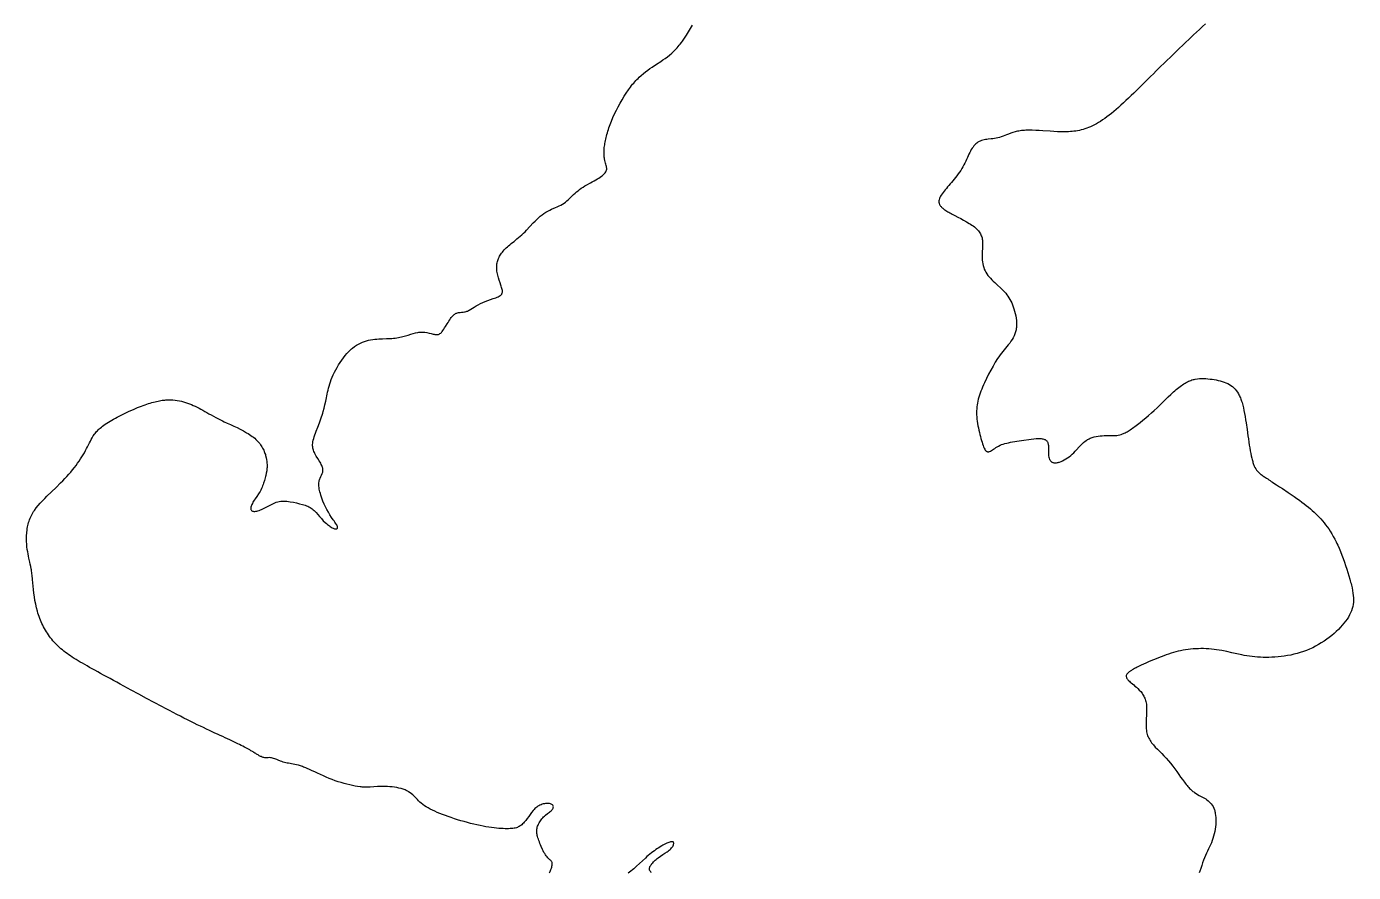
# Model space of a CAD drawing. Header units: millimetres. Extents: x -4796 to 5083, y -1235 to 8779.
# Drawn here: x -807 to 3122, y 3772 to 6275 of the extents above; entities that cross this region are included whole.
import ezdxf

# ---------------------------------------------------------------- set-up
doc = ezdxf.new("R2010")
doc.units = ezdxf.units.MM
doc.layers.add('170', color=7, linetype='Continuous')

msp = doc.modelspace()

# ---------------------------------------------------------------- linework, layer by layer
at = {"layer": '170', "elevation": 170}
for points in [[(741.8, 3771.2), (743.2, 3774.5), (745.8, 3781.2), (747, 3784.6), (748.1, 3787.9), (748.9, 3791), (749.5, 3794), (749.7, 3796.8), (749.7, 3799.2), (749.2, 3801.3), (748.5, 3803.2), (747.4, 3804.9), (746, 3806.6), (744.4, 3808.1), (742.7, 3809.7), (740.7, 3811.4), (738.6, 3813.3), (736.5, 3815.5), (734.2, 3817.9), (732, 3820.8), (729.7, 3824), (727.4, 3827.7), (725.2, 3831.6), (723, 3835.8), (720.9, 3840.1), (716.9, 3849.2), (715, 3853.7), (713.2, 3858.2), (711.6, 3862.6), (710, 3866.7), (708.7, 3870.7), (707.4, 3874.4), (706.4, 3878), (705.5, 3881.4), (704.7, 3884.6), (704.2, 3887.8), (703.9, 3890.9), (703.7, 3893.9), (703.8, 3896.9), (704.1, 3899.9), (704.7, 3903), (705.4, 3906.1), (706.4, 3909.2), (707.7, 3912.3), (709.1, 3915.4), (710.7, 3918.6), (712.5, 3921.6), (714.5, 3924.7), (716.7, 3927.7), (719.1, 3930.6), (721.6, 3933.4), (724.2, 3936.2), (727, 3938.8), (729.9, 3941.3), (735.7, 3946.1), (738.5, 3948.4), (741.2, 3950.6), (743.7, 3952.7), (746.1, 3954.8), (748.1, 3956.8), (749.8, 3958.7), (751.2, 3960.7), (752.1, 3962.6), (752.7, 3964.4), (752.9, 3966.2), (752.7, 3967.9), (752.1, 3969.5), (751.2, 3970.9), (750, 3972.2), (748.4, 3973.4), (746.6, 3974.4), (744.4, 3975.2), (742, 3975.8), (739.3, 3976.2), (736.3, 3976.4), (733.2, 3976.3), (730, 3976), (726.7, 3975.5), (723.2, 3974.8), (719.8, 3973.8), (716.4, 3972.6), (713.1, 3971.2), (709.8, 3969.6), (706.7, 3967.8), (703.7, 3965.7), (701, 3963.5), (698.3, 3961), (695.8, 3958.5), (693.3, 3955.7), (688.7, 3950), (684.3, 3944), (679.9, 3937.9), (675.5, 3931.8), (671, 3926), (666.4, 3920.6), (664.1, 3918), (661.7, 3915.7), (659.3, 3913.4), (656.8, 3911.4), (654.3, 3909.6), (651.7, 3908), (649.1, 3906.6), (646.3, 3905.4), (643.4, 3904.4), (640.2, 3903.5), (636.9, 3902.8), (633.3, 3902.3), (629.4, 3901.9), (625.2, 3901.7), (620.6, 3901.6), (615.6, 3901.5), (610.2, 3901.6), (604.4, 3901.8), (598.2, 3902.1), (591.6, 3902.6), (584.6, 3903.2), (577.3, 3904), (569.6, 3904.9), (561.6, 3906), (553.3, 3907.3), (544.7, 3908.9), (535.9, 3910.6), (526.7, 3912.6), (517.4, 3914.8), (507.9, 3917.2), (498.3, 3919.8), (488.7, 3922.5), (479, 3925.3), (469.5, 3928.2), (460.1, 3931.2), (450.9, 3934.3), (441.9, 3937.4), (433.2, 3940.6), (424.8, 3943.7), (416.8, 3946.9), (409.2, 3950), (402, 3953.2), (395.1, 3956.4), (388.5, 3959.7), (382.4, 3963), (376.7, 3966.3), (371.3, 3969.7), (366.4, 3973.2), (361.8, 3976.7), (357.7, 3980.4), (353.9, 3984), (350.3, 3987.7), (343.5, 3994.9), (340, 3998.5), (336.5, 4001.9), (332.8, 4005.2), (328.8, 4008.2), (324.4, 4011.1), (322.1, 4012.5), (319.6, 4013.8), (317, 4015), (314.2, 4016.1), (308.4, 4018.3), (302.2, 4020.1), (295.8, 4021.7), (289.1, 4023.1), (282.3, 4024.3), (275.4, 4025.2), (268.6, 4025.9), (261.9, 4026.4), (255.4, 4026.6), (249.1, 4026.7), (243.2, 4026.6), (237.5, 4026.4), (232.1, 4026), (221.5, 4025.2), (210.9, 4024.5), (205.4, 4024.3), (199.7, 4024.3), (193.7, 4024.4), (187.3, 4024.8), (184, 4025.1), (180.6, 4025.5), (173.4, 4026.5), (165.9, 4027.7), (158.1, 4029.2), (150, 4031), (141.7, 4033), (133.3, 4035.3), (124.6, 4037.9), (115.9, 4040.7), (107.1, 4043.7), (98.3, 4047), (89.5, 4050.5), (80.8, 4054.2), (72.1, 4058), (63.6, 4061.9), (55.2, 4065.7), (47, 4069.5), (39.1, 4073.2), (31.4, 4076.7), (24, 4079.9), (20.5, 4081.4), (17, 4082.8), (13.6, 4084.1), (10.4, 4085.4), (7.2, 4086.5), (4.1, 4087.5), (1.1, 4088.4), (-1.8, 4089.3), (-7.3, 4090.7), (-12.5, 4091.9), (-17.4, 4092.9), (-22.1, 4093.8), (-26.6, 4094.5), (-30.9, 4095.3), (-35, 4096), (-39.1, 4096.8), (-43, 4097.8), (-46.9, 4098.9), (-50.8, 4100.2), (-54.5, 4101.6), (-61.8, 4104.5), (-65.4, 4106), (-68.8, 4107.3), (-72, 4108.6), (-75.2, 4109.7), (-78.2, 4110.6), (-81.1, 4111.2), (-83.8, 4111.6), (-86.4, 4111.8), (-91.3, 4111.7), (-96.1, 4111.5), (-98.6, 4111.5), (-101.1, 4111.6), (-103.7, 4111.9), (-106.4, 4112.5), (-109.2, 4113.5), (-112.3, 4114.8), (-114, 4115.6), (-115.7, 4116.5), (-117.5, 4117.5), (-119.4, 4118.6), (-121.4, 4119.8), (-123.5, 4121.1), (-125.7, 4122.4), (-128.1, 4123.9), (-130.6, 4125.4), (-133.3, 4127.1), (-136.2, 4128.8), (-139.2, 4130.6), (-142.4, 4132.5), (-145.8, 4134.5), (-149.4, 4136.5), (-153.3, 4138.7), (-157.3, 4140.9), (-161.6, 4143.2), (-166.1, 4145.6), (-170.9, 4148), (-176, 4150.5), (-181.3, 4153.1), (-186.9, 4155.8), (-192.8, 4158.6), (-198.9, 4161.5), (-205.2, 4164.5), (-211.9, 4167.5), (-218.7, 4170.7), (-225.9, 4174), (-233.2, 4177.4), (-240.9, 4181), (-248.8, 4184.6), (-256.9, 4188.4), (-265.2, 4192.3), (-273.9, 4196.4), (-282.7, 4200.6), (-291.8, 4204.9), (-301.1, 4209.4), (-310.7, 4214), (-320.5, 4218.9), (-330.5, 4223.8), (-340.8, 4229), (-351.3, 4234.3), (-362, 4239.8), (-372.8, 4245.4), (-383.9, 4251.1), (-395, 4256.9), (-406.3, 4262.9), (-429, 4275), (-451.7, 4287.2), (-474.4, 4299.4), (-496.7, 4311.6), (-507.7, 4317.6), (-518.5, 4323.5), (-529.1, 4329.3), (-539.5, 4335), (-549.6, 4340.6), (-559.5, 4346), (-569.1, 4351.3), (-578.4, 4356.3), (-587.3, 4361.2), (-595.9, 4365.9), (-604.2, 4370.5), (-612.1, 4374.8), (-619.8, 4379.1), (-627.1, 4383.2), (-634.2, 4387.1), (-641, 4391), (-647.5, 4394.8), (-653.8, 4398.5), (-659.8, 4402.1), (-665.6, 4405.7), (-671.2, 4409.3), (-676.5, 4412.8), (-681.7, 4416.3), (-686.7, 4419.8), (-691.5, 4423.3), (-696.1, 4426.9), (-700.6, 4430.5), (-705, 4434.1), (-709.2, 4437.8), (-713.3, 4441.6), (-717.2, 4445.5), (-721.1, 4449.5), (-724.9, 4453.6), (-728.5, 4457.8), (-732, 4462), (-735.4, 4466.3), (-738.7, 4470.8), (-741.9, 4475.3), (-745, 4479.8), (-748, 4484.5), (-750.8, 4489.2), (-753.5, 4494), (-756.2, 4498.8), (-758.7, 4503.7), (-761, 4508.7), (-763.3, 4513.7), (-765.5, 4518.8), (-767.5, 4523.9), (-769.4, 4529.1), (-771.2, 4534.3), (-772.9, 4539.6), (-774.5, 4544.9), (-777.2, 4555.6), (-779.6, 4566.5), (-781.6, 4577.3), (-783.2, 4588.1), (-784.6, 4598.7), (-785.8, 4609.2), (-786.9, 4619.3), (-787.8, 4629.2), (-788.7, 4638.6), (-789.2, 4643.1), (-789.6, 4647.5), (-790.1, 4651.8), (-790.6, 4655.9), (-791.1, 4659.8), (-791.7, 4663.7), (-792.3, 4667.3), (-792.9, 4670.9), (-794.2, 4677.7), (-795.5, 4684.1), (-796.9, 4690.3), (-799.6, 4702.4), (-800.9, 4708.5), (-802.2, 4714.8), (-803.3, 4721.3), (-804.4, 4728.2), (-805.3, 4735.6), (-806, 4743.3), (-806.5, 4751.4), (-806.6, 4759.8), (-806.5, 4768.4), (-806, 4777.1), (-805.1, 4785.9), (-804.4, 4790.2), (-803.7, 4794.6), (-802.8, 4799), (-801.7, 4803.3), (-800.6, 4807.6), (-799.2, 4811.9), (-797.8, 4816.1), (-796.1, 4820.2), (-794.3, 4824.3), (-792.4, 4828.3), (-790.3, 4832.3), (-788, 4836.2), (-785.7, 4840), (-783.1, 4843.7), (-777.8, 4851.1), (-772, 4858.3), (-765.9, 4865.3), (-759.5, 4872.2), (-752.9, 4878.9), (-746.1, 4885.6), (-732.5, 4898.8), (-719, 4911.8), (-705.9, 4924.8), (-699.5, 4931.3), (-693.3, 4937.8), (-687.3, 4944.3), (-681.4, 4950.7), (-675.8, 4957.2), (-670.3, 4963.7), (-665.1, 4970.1), (-660.1, 4976.6), (-655.4, 4983), (-650.9, 4989.4), (-646.7, 4995.8), (-642.7, 5002.1), (-638.9, 5008.3), (-635.3, 5014.4), (-631.9, 5020.5), (-628.7, 5026.3), (-625.7, 5032.1), (-622.9, 5037.7), (-620.2, 5043.1), (-617.6, 5048.4), (-615, 5053.6), (-612.2, 5058.7), (-609.1, 5063.8), (-605.6, 5068.9), (-603.6, 5071.4), (-601.5, 5074), (-599.3, 5076.6), (-596.8, 5079.2), (-594.2, 5081.8), (-591.3, 5084.5), (-588.3, 5087.2), (-584.9, 5089.9), (-581.4, 5092.7), (-577.5, 5095.6), (-573.4, 5098.5), (-569, 5101.4), (-564.4, 5104.4), (-559.5, 5107.4), (-554.4, 5110.4), (-549.1, 5113.5), (-543.7, 5116.5), (-538.1, 5119.5), (-526.5, 5125.6), (-514.6, 5131.4), (-502.5, 5137.1), (-490.4, 5142.5), (-478.5, 5147.6), (-472.6, 5149.9), (-466.8, 5152.2), (-461.2, 5154.3), (-455.7, 5156.3), (-450.4, 5158.1), (-445.2, 5159.8), (-440.2, 5161.4), (-435.3, 5162.8), (-430.6, 5164.1), (-426.1, 5165.3), (-421.6, 5166.3), (-417.3, 5167.3), (-413.1, 5168.1), (-409, 5168.8), (-405.1, 5169.4), (-401.2, 5169.8), (-397.4, 5170.2), (-393.8, 5170.5), (-386.6, 5170.8), (-379.8, 5170.8), (-373.2, 5170.4), (-366.7, 5169.8), (-360.4, 5168.9), (-354.1, 5167.8), (-348, 5166.5), (-342, 5165), (-336, 5163.3), (-330.1, 5161.3), (-324.3, 5159.2), (-318.6, 5156.9), (-312.9, 5154.4), (-307.2, 5151.8), (-301.6, 5149), (-296, 5146.1), (-290.4, 5143.1), (-284.8, 5139.9), (-279, 5136.5), (-273, 5133.1), (-266.8, 5129.5), (-260.4, 5125.9), (-253.5, 5122.1), (-246.3, 5118.2), (-238.6, 5114.3), (-234.6, 5112.3), (-230.5, 5110.2), (-226.2, 5108.2), (-221.7, 5106.1), (-212.6, 5101.9), (-203, 5097.6), (-193.3, 5093.1), (-183.6, 5088.5), (-173.9, 5083.7), (-164.3, 5078.8), (-155.2, 5073.6), (-150.7, 5071), (-146.5, 5068.3), (-142.3, 5065.5), (-138.3, 5062.7), (-134.6, 5059.8), (-131, 5056.9), (-127.6, 5053.8), (-124.4, 5050.8), (-121.5, 5047.6), (-118.7, 5044.5), (-116.2, 5041.2), (-113.8, 5038), (-111.6, 5034.7), (-109.6, 5031.4), (-107.8, 5028.2), (-106.1, 5024.9), (-104.5, 5021.6), (-103.1, 5018.3), (-101.9, 5015.1), (-100.8, 5011.9), (-99.7, 5008.8), (-98.9, 5005.6), (-97.4, 4999.6), (-96.3, 4993.9), (-95.5, 4988.6), (-94.9, 4983.6), (-94.6, 4979.1), (-94.5, 4974.9), (-94.6, 4971), (-94.8, 4967.4), (-95.2, 4963.9), (-95.7, 4960.5), (-97.1, 4954), (-98.7, 4947.3), (-99.6, 4943.8), (-100.5, 4940.1), (-101.5, 4936.3), (-102.5, 4932.4), (-104.9, 4924.4), (-106.3, 4920.3), (-107.8, 4916.2), (-109.4, 4912), (-111.2, 4908), (-113.1, 4903.9), (-115.3, 4899.9), (-117.6, 4896), (-120, 4892.1), (-125, 4884.6), (-129.9, 4877.5), (-132.3, 4874.1), (-134.4, 4870.7), (-136.4, 4867.5), (-138.2, 4864.3), (-139.7, 4861.3), (-140.9, 4858.4), (-141.8, 4855.7), (-142.4, 4853.1), (-142.7, 4850.7), (-142.7, 4848.5), (-142.4, 4846.5), (-141.7, 4844.8), (-140.8, 4843.4), (-139.4, 4842.2), (-137.8, 4841.4), (-135.8, 4840.8), (-133.4, 4840.6), (-130.8, 4840.7), (-127.9, 4841.1), (-124.8, 4841.7), (-121.5, 4842.6), (-118, 4843.7), (-114.4, 4845), (-110.7, 4846.5), (-106.9, 4848.2), (-103.1, 4850), (-95.4, 4854), (-87.6, 4858.2), (-79.7, 4862.3), (-75.7, 4864.2), (-71.6, 4865.9), (-67.4, 4867.5), (-63.1, 4868.8), (-58.8, 4869.8), (-54.3, 4870.5), (-49.7, 4870.9), (-45.1, 4871), (-40.3, 4870.9), (-35.6, 4870.5), (-30.8, 4870), (-26, 4869.3), (-16.6, 4867.5), (-7.3, 4865.5), (1.7, 4863.4), (10.2, 4861.2), (14.3, 4860), (18.2, 4858.7), (22.1, 4857.2), (25.8, 4855.7), (29.3, 4854), (32.7, 4852.2), (36, 4850.2), (39.1, 4847.9), (42.1, 4845.5), (44.9, 4842.9), (47.7, 4840.2), (50.4, 4837.4), (55.6, 4831.4), (60.8, 4825.3), (66.2, 4819.1), (71.9, 4813.1), (77.8, 4807.4), (80.9, 4804.7), (83.9, 4802.2), (86.9, 4799.8), (89.8, 4797.6), (92.7, 4795.6), (95.5, 4793.9), (98.2, 4792.3), (100.8, 4791.1), (103.3, 4790.1), (105.5, 4789.4), (107.6, 4788.9), (109.5, 4788.8), (111.1, 4788.9), (112.4, 4789.3), (113.4, 4790), (114, 4791), (114.3, 4792.3), (114.3, 4793.1), (114.2, 4793.9), (114, 4794.8), (113.7, 4795.8), (112.8, 4797.9), (111.5, 4800.4), (110, 4803.1), (108.1, 4805.9), (106.1, 4809), (103.9, 4812.3), (101.5, 4815.7), (96.6, 4822.8), (91.7, 4830.3), (87, 4837.9), (82.6, 4845.8), (78.4, 4854), (74.5, 4862.4), (70.8, 4871.1), (67.4, 4880), (64.4, 4889.1), (63.1, 4893.7), (61.9, 4898.1), (60.9, 4902.5), (60, 4906.8), (59.4, 4910.9), (58.9, 4914.9), (58.7, 4918.7), (58.8, 4922.2), (59, 4925.5), (59.5, 4928.7), (60.1, 4931.6), (60.9, 4934.3), (61.8, 4936.9), (62.8, 4939.4), (64.9, 4944), (67, 4948.3), (68.8, 4952.5), (69.5, 4954.6), (70.1, 4956.7), (70.6, 4958.8), (70.9, 4961), (70.9, 4963.3), (70.8, 4965.7), (70.4, 4968.2), (69.7, 4970.8), (68.7, 4973.6), (67.5, 4976.6), (65.9, 4979.8), (64.2, 4983.1), (62.2, 4986.5), (60.1, 4990), (55.6, 4997.2), (51.2, 5004.4), (49.1, 5008), (47.2, 5011.5), (45.5, 5014.9), (44, 5018.2), (42.8, 5021.4), (41.7, 5024.7), (41, 5028), (40.5, 5031.4), (40.3, 5035), (40.3, 5038.7), (40.6, 5042.6), (41.3, 5046.8), (42.2, 5051.3), (43.5, 5056.1), (45, 5061.3), (46.8, 5066.7), (48.8, 5072.4), (50.9, 5078.2), (55.5, 5090.3), (60.2, 5102.5), (62.5, 5108.4), (64.6, 5114.3), (66.6, 5120), (68.4, 5125.5), (70.1, 5130.9), (71.7, 5136.1), (74.5, 5146.3), (76.9, 5156.3), (79.1, 5166.5), (81.2, 5176.9), (82.3, 5182.3), (83.4, 5187.8), (84.6, 5193.5), (85.9, 5199.3), (87.4, 5205.3), (89.1, 5211.5), (91, 5217.8), (93.1, 5224.3), (95.5, 5231), (98.2, 5237.8), (101.3, 5244.9), (104.7, 5252.2), (108.5, 5259.5), (112.6, 5266.9), (116.9, 5274.3), (121.5, 5281.5), (126.3, 5288.6), (131.3, 5295.5), (136.5, 5302), (141.9, 5308.2), (147.3, 5314), (150.1, 5316.7), (152.9, 5319.3), (155.8, 5321.8), (158.6, 5324.1), (164.4, 5328.4), (170.2, 5332.2), (176.1, 5335.6), (182, 5338.6), (188, 5341.2), (194, 5343.5), (200, 5345.4), (206.1, 5347), (212.1, 5348.3), (218.1, 5349.3), (224.1, 5350.1), (230.1, 5350.7), (236, 5351.1), (247.6, 5351.7), (258.9, 5352), (264.4, 5352.2), (269.7, 5352.4), (274.9, 5352.7), (280, 5353.2), (284.9, 5353.7), (289.6, 5354.4), (294.2, 5355.2), (298.7, 5356.1), (303.1, 5357.1), (307.3, 5358.1), (315.5, 5360.3), (323.2, 5362.6), (330.6, 5364.9), (337.8, 5366.9), (344.8, 5368.7), (351.6, 5370.1), (355, 5370.6), (358.4, 5371), (361.8, 5371.1), (365.2, 5371.1), (368.6, 5371), (372, 5370.6), (378.7, 5369.6), (385.2, 5368.3), (391.4, 5366.8), (394.3, 5366.1), (397, 5365.4), (399.6, 5364.8), (402.1, 5364.3), (404.5, 5363.9), (406.7, 5363.7), (408.9, 5363.7), (411, 5364), (413.1, 5364.6), (415.1, 5365.5), (417.2, 5366.7), (419.4, 5368.4), (421.5, 5370.5), (422.7, 5371.8), (423.8, 5373.2), (426.2, 5376.2), (428.6, 5379.7), (431.1, 5383.4), (433.6, 5387.4), (438.6, 5395.7), (441.1, 5399.8), (443.6, 5403.8), (446, 5407.6), (448.4, 5411.1), (450.7, 5414.3), (452.9, 5417), (455, 5419.4), (457, 5421.4), (459, 5423.2), (461, 5424.6), (462.9, 5425.8), (464.8, 5426.8), (466.7, 5427.5), (468.7, 5428.1), (472.6, 5428.9), (476.8, 5429.4), (481.1, 5429.8), (485.5, 5430.2), (490, 5430.8), (492.2, 5431.3), (494.5, 5431.9), (496.8, 5432.7), (499, 5433.6), (501.3, 5434.7), (503.6, 5436), (508.4, 5438.8), (513.3, 5441.9), (518.6, 5445.3), (524.2, 5448.8), (530.3, 5452.3), (536.8, 5455.7), (543.8, 5459), (551.1, 5462.2), (558.8, 5465.1), (566.9, 5467.9), (575, 5470.5), (579, 5471.8), (582.8, 5473.1), (586.4, 5474.5), (589.8, 5475.9), (592.8, 5477.5), (595.5, 5479.1), (597.8, 5480.9), (598.7, 5481.8), (599.5, 5482.8), (600.2, 5483.8), (600.8, 5484.8), (601.7, 5487.1), (602.1, 5489.4), (602.2, 5491.9), (602, 5494.6), (601.5, 5497.4), (600.8, 5500.4), (599.8, 5503.5), (598.8, 5506.7), (597.6, 5510), (595.2, 5517.1), (592.7, 5524.6), (590.3, 5532.3), (588.3, 5540.1), (587.4, 5544), (586.6, 5547.9), (586, 5551.7), (585.5, 5555.5), (585.3, 5559.2), (585.2, 5562.8), (585.2, 5566.3), (585.5, 5569.8), (585.9, 5573.2), (586.5, 5576.6), (587.3, 5579.9), (588.2, 5583.1), (589.3, 5586.3), (590.6, 5589.5), (592.1, 5592.7), (593.7, 5595.8), (595.5, 5598.9), (597.5, 5601.9), (599.7, 5605), (602.1, 5608.1), (604.7, 5611.1), (607.4, 5614.2), (610.4, 5617.2), (613.5, 5620.3), (616.9, 5623.4), (620.4, 5626.6), (624.2, 5629.7), (628.1, 5633), (632.2, 5636.3), (636.5, 5639.7), (640.8, 5643.3), (645.3, 5647), (649.9, 5650.8), (654.6, 5654.8), (659.3, 5659.1), (664.1, 5663.6), (669, 5668.3), (673.8, 5673.2), (683.6, 5683.6), (693.5, 5694.2), (698.6, 5699.4), (703.8, 5704.5), (709, 5709.4), (714.3, 5714), (719.7, 5718.3), (725.2, 5722.2), (730.8, 5725.8), (736.5, 5729), (742.1, 5731.9), (747.8, 5734.6), (759, 5739.7), (764.5, 5742.1), (769.8, 5744.6), (774.9, 5747.1), (779.8, 5749.9), (784.5, 5752.8), (788.9, 5756), (793.1, 5759.3), (797.2, 5762.9), (805.1, 5770.4), (813, 5778.1), (817.1, 5782), (821.4, 5785.9), (825.9, 5789.6), (830.6, 5793.3), (835.6, 5796.9), (840.9, 5800.3), (846.3, 5803.7), (851.8, 5806.9), (862.8, 5813.1), (868.2, 5816), (873.5, 5818.9), (878.5, 5821.7), (883.3, 5824.5), (887.7, 5827.2), (891.8, 5829.9), (895.4, 5832.5), (898.7, 5835.1), (901.6, 5837.7), (904.1, 5840.3), (906.2, 5842.9), (908, 5845.4), (909.3, 5848), (910.2, 5850.7), (910.8, 5853.3), (910.9, 5856), (910.7, 5858.8), (910.2, 5861.6), (909.5, 5864.7), (908.5, 5867.9), (907.5, 5871.4), (906.4, 5875.2), (905.4, 5879.3), (904.4, 5883.8), (904, 5886.3), (903.7, 5888.8), (903.4, 5891.5), (903.1, 5894.3), (903, 5897.2), (902.9, 5900.3), (902.9, 5903.5), (903, 5906.8), (903.2, 5910.3), (903.5, 5913.9), (903.8, 5917.7), (904.3, 5921.5), (904.9, 5925.5), (905.5, 5929.5), (906.3, 5933.7), (907.1, 5938), (908, 5942.4), (909.1, 5946.9), (910.2, 5951.4), (911.4, 5956.1), (912.8, 5960.8), (914.2, 5965.6), (915.8, 5970.5), (917.4, 5975.5), (921, 5985.6), (925, 5995.9), (929.4, 6006.4), (934.2, 6017.1), (939.4, 6027.7), (944.8, 6038.3), (950.5, 6048.8), (956.4, 6059), (962.5, 6069), (968.7, 6078.6), (975, 6087.8), (978.2, 6092.2), (981.4, 6096.5), (984.6, 6100.6), (987.7, 6104.6), (990.9, 6108.4), (994.1, 6112), (997.3, 6115.5), (1000.4, 6118.9), (1003.6, 6122.1), (1006.8, 6125.2), (1013.1, 6131.1), (1019.5, 6136.6), (1025.8, 6141.7), (1032.2, 6146.5), (1038.6, 6151.1), (1045, 6155.5), (1057.8, 6164), (1070.8, 6172.4), (1077.3, 6176.7), (1083.8, 6181.3), (1090.4, 6186.1), (1096.8, 6191.2), (1103.3, 6196.7), (1109.8, 6202.6), (1113, 6205.8), (1116.2, 6209.1), (1119.4, 6212.5), (1122.5, 6216.1), (1125.7, 6219.9), (1128.8, 6223.8), (1131.9, 6227.9), (1135, 6232.2), (1141.2, 6241.1), (1147.2, 6250.4), (1153.2, 6260), (1159, 6269.7), (1164.6, 6279.5)], [(2683.6, 6283.2), (2675, 6275.3), (2666.2, 6267.2), (2657.3, 6259), (2648.3, 6250.6), (2639.2, 6242), (2620.7, 6224.6), (2602, 6206.8), (2583.4, 6188.9), (2564.9, 6171), (2546.8, 6153.2), (2537.9, 6144.5), (2529.1, 6135.8), (2520.5, 6127.2), (2511.9, 6118.7), (2503.5, 6110.4), (2495.2, 6102.2), (2487.1, 6094.1), (2479, 6086.2), (2471.1, 6078.5), (2463.3, 6071), (2455.6, 6063.6), (2448, 6056.5), (2440.5, 6049.5), (2433.2, 6042.8), (2426, 6036.4), (2418.9, 6030.2), (2412, 6024.3), (2405.1, 6018.6), (2398.4, 6013.2), (2391.8, 6008.2), (2385.3, 6003.4), (2379, 5999), (2372.8, 5994.9), (2366.6, 5991.1), (2360.6, 5987.6), (2354.7, 5984.5), (2348.9, 5981.6), (2343.1, 5978.9), (2337.5, 5976.6), (2331.9, 5974.4), (2326.4, 5972.5), (2320.9, 5970.9), (2315.5, 5969.4), (2310.1, 5968.1), (2304.7, 5967.1), (2299.4, 5966.2), (2294.1, 5965.4), (2288.7, 5964.8), (2283.4, 5964.4), (2278.1, 5964.1), (2267.5, 5963.8), (2256.7, 5963.8), (2245.8, 5964.2), (2234.8, 5964.7), (2223.8, 5965.4), (2202, 5966.9), (2191.3, 5967.6), (2180.9, 5968.2), (2170.8, 5968.6), (2165.9, 5968.7), (2161.1, 5968.7), (2156.4, 5968.6), (2151.9, 5968.5), (2147.4, 5968.2), (2143.1, 5967.9), (2138.9, 5967.4), (2134.9, 5966.8), (2131, 5966.1), (2127.2, 5965.4), (2123.5, 5964.5), (2120, 5963.6), (2113.2, 5961.7), (2106.8, 5959.5), (2100.7, 5957.3), (2094.9, 5955), (2089.4, 5952.8), (2084.1, 5950.8), (2078.9, 5948.9), (2073.8, 5947.3), (2068.8, 5946), (2063.8, 5945), (2058.9, 5944.2), (2054.2, 5943.6), (2049.5, 5943.1), (2040.5, 5942.2), (2036.1, 5941.7), (2032, 5941.1), (2027.9, 5940.3), (2024, 5939.4), (2020.3, 5938.2), (2016.7, 5936.7), (2013.2, 5935), (2009.9, 5933), (2006.7, 5930.7), (2003.7, 5928.2), (2000.8, 5925.4), (1998, 5922.3), (1995.3, 5918.9), (1992.7, 5915.2), (1990.2, 5911.2), (1987.8, 5907), (1985.5, 5902.4), (1983.2, 5897.6), (1980.9, 5892.7), (1978.6, 5887.5), (1976.2, 5882.3), (1973.7, 5876.9), (1971.1, 5871.5), (1968.4, 5866), (1965.5, 5860.6), (1962.3, 5855.1), (1959, 5849.8), (1955.4, 5844.5), (1951.7, 5839.2), (1947.8, 5834.1), (1939.8, 5824.1), (1931.8, 5814.4), (1927.8, 5809.8), (1923.8, 5805.3), (1920, 5800.8), (1916.4, 5796.6), (1912.9, 5792.4), (1909.6, 5788.3), (1906.6, 5784.4), (1903.8, 5780.6), (1901.3, 5776.9), (1899.1, 5773.2), (1897.3, 5769.7), (1895.9, 5766.3), (1894.9, 5762.9), (1894.4, 5759.7), (1894.3, 5758.1), (1894.3, 5756.5), (1894.4, 5754.9), (1894.7, 5753.3), (1895.1, 5751.8), (1895.7, 5750.2), (1896.4, 5748.7), (1897.2, 5747.2), (1898.2, 5745.6), (1899.4, 5744), (1900.7, 5742.5), (1902.2, 5740.9), (1903.8, 5739.3), (1905.6, 5737.7), (1907.6, 5736.1), (1909.8, 5734.4), (1912.1, 5732.7), (1914.7, 5731), (1917.4, 5729.3), (1920.3, 5727.5), (1923.4, 5725.7), (1926.8, 5723.8), (1930.3, 5721.9), (1934, 5720), (1937.9, 5718), (1941.9, 5715.9), (1950.2, 5711.7), (1958.8, 5707.4), (1967.4, 5702.8), (1976, 5698), (1984.3, 5693.1), (1988.3, 5690.5), (1992.2, 5687.9), (1995.9, 5685.3), (1999.4, 5682.6), (2002.7, 5679.8), (2005.8, 5677), (2008.6, 5674.2), (2011.2, 5671.3), (2013.4, 5668.3), (2015.4, 5665.3), (2017.2, 5662.3), (2018.7, 5659.2), (2019.9, 5656.1), (2021, 5652.9), (2021.9, 5649.8), (2022.5, 5646.6), (2023.1, 5643.4), (2023.4, 5640.1), (2023.8, 5633.7), (2023.7, 5627.2), (2023.4, 5620.7), (2022.5, 5608), (2022.2, 5601.9), (2022, 5595.8), (2022.1, 5590), (2022.5, 5584.2), (2023.2, 5578.7), (2024.1, 5573.3), (2025.3, 5568), (2026.9, 5562.9), (2028.7, 5557.9), (2030.9, 5553), (2033.4, 5548.3), (2036.3, 5543.7), (2039.6, 5539.2), (2043.1, 5534.9), (2046.9, 5530.6), (2050.9, 5526.4), (2055.1, 5522.3), (2059.4, 5518.2), (2068.2, 5510.2), (2076.7, 5502.3), (2080.8, 5498.3), (2084.7, 5494.2), (2088.5, 5490.2), (2092, 5486), (2095.4, 5481.7), (2098.6, 5477.2), (2101.6, 5472.6), (2104.5, 5467.8), (2107.2, 5462.8), (2109.8, 5457.5), (2112.2, 5451.9), (2114.4, 5446), (2116.5, 5439.8), (2118.4, 5433.3), (2120.1, 5426.6), (2121.6, 5419.8), (2122.7, 5412.8), (2123.6, 5405.8), (2124, 5398.8), (2124.1, 5391.8), (2123.7, 5385), (2123.3, 5381.7), (2122.8, 5378.4), (2122.2, 5375.2), (2121.4, 5372), (2120.5, 5369), (2119.5, 5365.9), (2118.4, 5363), (2117.1, 5360.1), (2114.3, 5354.6), (2111, 5349.2), (2107.5, 5344), (2103.8, 5338.9), (2099.8, 5333.9), (2091.6, 5324), (2083.4, 5314), (2079.4, 5308.9), (2075.6, 5303.7), (2071.9, 5298.4), (2068.2, 5293), (2061.2, 5282), (2054.5, 5270.5), (2047.9, 5258.7), (2041.4, 5246.5), (2035.1, 5234), (2029.1, 5221.3), (2026.2, 5215), (2023.5, 5208.7), (2020.9, 5202.5), (2018.5, 5196.3), (2016.2, 5190.2), (2014.2, 5184.2), (2012.4, 5178.3), (2010.8, 5172.5), (2009.4, 5166.8), (2008.3, 5161.2), (2007.3, 5155.5), (2006.6, 5149.8), (2006.1, 5144.1), (2005.9, 5138.3), (2005.8, 5132.4), (2006, 5126.4), (2006.4, 5120.2), (2007, 5113.9), (2007.8, 5107.4), (2008.8, 5100.8), (2010, 5094.1), (2011.3, 5087.5), (2012.7, 5080.9), (2014.1, 5074.4), (2015.7, 5068.1), (2017.2, 5061.9), (2018.8, 5056.1), (2020.4, 5050.5), (2022, 5045.2), (2023.5, 5040.3), (2025.1, 5035.8), (2026.6, 5031.8), (2028.2, 5028.2), (2029.9, 5025), (2030.7, 5023.6), (2031.6, 5022.3), (2032.5, 5021.2), (2033.4, 5020.2), (2034.4, 5019.3), (2035.3, 5018.6), (2036.4, 5018), (2037.4, 5017.6), (2038.5, 5017.3), (2039.6, 5017.1), (2040.7, 5017.2), (2041.9, 5017.3), (2043.1, 5017.6), (2044.4, 5018), (2047.1, 5019.2), (2049.9, 5020.8), (2053, 5022.7), (2056.2, 5024.8), (2059.7, 5027), (2063.3, 5029.4), (2067.2, 5031.8), (2071.2, 5034), (2075.6, 5036.2), (2080.1, 5038.1), (2084.9, 5039.8), (2089.9, 5041.3), (2095.2, 5042.7), (2100.7, 5043.9), (2106.4, 5045), (2112.4, 5046.1), (2118.6, 5047.2), (2125.1, 5048.2), (2131.7, 5049.2), (2138.7, 5050.3), (2145.8, 5051.5), (2160.5, 5053.8), (2167.8, 5054.8), (2174.9, 5055.6), (2181.8, 5056.2), (2185.1, 5056.4), (2188.3, 5056.4), (2191.4, 5056.4), (2194.3, 5056.3), (2197.2, 5056.1), (2199.9, 5055.7), (2202.4, 5055.2), (2204.7, 5054.6), (2206.8, 5053.8), (2208.8, 5052.9), (2210.5, 5051.8), (2212, 5050.5), (2213.4, 5049.1), (2214.5, 5047.6), (2215.5, 5046), (2216.3, 5044.2), (2217, 5042.3), (2217.5, 5040.3), (2217.9, 5038.3), (2218.3, 5036.1), (2218.7, 5031.7), (2218.8, 5027.1), (2218.7, 5022.5), (2218.6, 5013.3), (2218.7, 5009), (2219.1, 5004.9), (2219.8, 5001.1), (2220.7, 4997.7), (2221.9, 4994.6), (2223.4, 4991.8), (2224.3, 4990.6), (2225.2, 4989.5), (2226.2, 4988.5), (2227.4, 4987.5), (2228.5, 4986.7), (2229.8, 4986), (2231.1, 4985.4), (2232.6, 4984.9), (2234.1, 4984.5), (2235.7, 4984.3), (2237.4, 4984.2), (2239.1, 4984.1), (2241, 4984.3), (2242.9, 4984.5), (2244.9, 4984.9), (2247, 4985.3), (2249.2, 4985.9), (2251.4, 4986.6), (2255.9, 4988.4), (2260.6, 4990.5), (2265.4, 4993), (2270.3, 4995.8), (2275.2, 4999), (2280, 5002.5), (2284.7, 5006.2), (2289.3, 5010.2), (2293.6, 5014.3), (2297.9, 5018.7), (2302, 5023.1), (2310, 5031.9), (2314.1, 5036.3), (2318.3, 5040.5), (2322.6, 5044.4), (2327.1, 5048.1), (2331.8, 5051.5), (2334.3, 5053.1), (2336.8, 5054.5), (2339.5, 5055.8), (2342.2, 5057), (2347.8, 5059.2), (2353.7, 5060.9), (2359.7, 5062.3), (2365.8, 5063.3), (2371.9, 5064.1), (2377.9, 5064.7), (2383.9, 5065), (2389.6, 5065.2), (2395.1, 5065.2), (2400.2, 5065.2), (2405, 5065.1), (2409.4, 5065), (2413.6, 5065), (2417.6, 5065.1), (2421.5, 5065.4), (2425.4, 5065.9), (2429.5, 5066.8), (2433.7, 5068.1), (2435.9, 5068.9), (2438.2, 5069.8), (2440.6, 5070.9), (2443.1, 5072), (2445.7, 5073.4), (2448.4, 5074.9), (2451.3, 5076.5), (2454.3, 5078.3), (2457.4, 5080.2), (2460.6, 5082.3), (2464, 5084.6), (2467.4, 5087), (2471, 5089.5), (2474.6, 5092.1), (2478.4, 5094.9), (2482.2, 5097.8), (2486.1, 5100.8), (2490.1, 5103.9), (2498.1, 5110.4), (2506.4, 5117.2), (2514.8, 5124.4), (2523.3, 5131.9), (2531.7, 5139.6), (2540.2, 5147.5), (2556.9, 5163.6), (2565.1, 5171.5), (2573.3, 5179.4), (2581.3, 5186.9), (2589.2, 5194.2), (2593.1, 5197.6), (2597, 5201), (2600.8, 5204.2), (2604.6, 5207.3), (2608.4, 5210.2), (2612.1, 5213), (2615.7, 5215.5), (2619.3, 5217.9), (2622.9, 5220.1), (2626.4, 5222.2), (2629.9, 5224), (2633.4, 5225.6), (2636.8, 5227.1), (2640.1, 5228.4), (2643.5, 5229.5), (2646.8, 5230.5), (2650, 5231.3), (2653.3, 5232), (2659.7, 5233.1), (2666, 5233.7), (2672.3, 5233.9), (2678.5, 5233.9), (2684.7, 5233.5), (2690.9, 5233), (2697.1, 5232.4), (2703.3, 5231.6), (2709.4, 5230.7), (2715.5, 5229.6), (2721.5, 5228.4), (2727.4, 5226.9), (2733.2, 5225.3), (2738.8, 5223.4), (2744.2, 5221.3), (2749.3, 5218.9), (2754.2, 5216.2), (2758.9, 5213.3), (2763.2, 5210), (2767.3, 5206.4), (2771.1, 5202.4), (2774.7, 5198), (2778.1, 5193.3), (2781.2, 5188.1), (2782.7, 5185.4), (2784.1, 5182.5), (2785.5, 5179.5), (2786.8, 5176.4), (2788, 5173.2), (2789.3, 5169.9), (2790.5, 5166.4), (2791.6, 5162.9), (2792.7, 5159.1), (2793.7, 5155.3), (2795.7, 5147.3), (2797.5, 5138.8), (2799.2, 5130.1), (2800.8, 5121), (2802.3, 5111.7), (2803.8, 5102.3), (2806.5, 5083.1), (2809.1, 5064.2), (2810.4, 5054.9), (2811.7, 5045.8), (2813.1, 5037), (2814.5, 5028.4), (2815.9, 5020.2), (2817.4, 5012.3), (2819, 5004.8), (2820.6, 4997.7), (2821.4, 4994.4), (2822.3, 4991.2), (2823.2, 4988.1), (2824.1, 4985.1), (2825, 4982.3), (2825.9, 4979.6), (2826.9, 4977), (2827.9, 4974.6), (2828.9, 4972.3), (2830, 4970.2), (2832.3, 4966.2), (2834.9, 4962.6), (2837.7, 4959.2), (2841, 4955.9), (2844.6, 4952.7), (2846.6, 4951.1), (2848.7, 4949.5), (2851, 4947.8), (2853.4, 4946.1), (2855.9, 4944.3), (2858.6, 4942.5), (2861.4, 4940.6), (2864.5, 4938.6), (2867.6, 4936.5), (2871, 4934.3), (2874.5, 4931.9), (2878.2, 4929.5), (2882, 4927.1), (2885.9, 4924.5), (2894, 4919.2), (2902.5, 4913.6), (2911.1, 4907.9), (2928.6, 4896.2), (2937.2, 4890.4), (2945.6, 4884.6), (2953.7, 4879), (2961.4, 4873.6), (2968.6, 4868.3), (2975.4, 4863.2), (2981.9, 4858.2), (2988.1, 4853.2), (2993.9, 4848.4), (2999.5, 4843.5), (3004.9, 4838.6), (3010.1, 4833.7), (3015.2, 4828.7), (3020.1, 4823.6), (3025, 4818.3), (3029.8, 4812.9), (3034.5, 4807.2), (3039.2, 4801.3), (3043.9, 4795.1), (3048.4, 4788.6), (3053, 4781.7), (3057.4, 4774.5), (3061.8, 4766.8), (3066.2, 4758.7), (3068.4, 4754.5), (3070.5, 4750.1), (3072.7, 4745.7), (3074.8, 4741), (3079, 4731.5), (3083.1, 4721.6), (3087.1, 4711.4), (3091, 4701), (3094.8, 4690.6), (3098.4, 4680.1), (3101.8, 4669.8), (3105, 4659.6), (3108, 4649.7), (3110.7, 4640.2), (3112, 4635.6), (3113.2, 4631.1), (3114.3, 4626.8), (3115.4, 4622.5), (3116.4, 4618.4), (3117.3, 4614.4), (3118.8, 4606.6), (3120.1, 4599.1), (3120.9, 4591.9), (3121.4, 4585), (3121.6, 4578.3), (3121.2, 4571.8), (3120.5, 4565.3), (3119.3, 4559), (3117.7, 4552.8), (3115.5, 4546.5), (3112.9, 4540.3), (3109.9, 4534.1), (3106.4, 4527.9), (3102.5, 4521.8), (3098.2, 4515.7), (3093.5, 4509.6), (3088.4, 4503.5), (3082.8, 4497.5), (3076.9, 4491.5), (3070.7, 4485.4), (3064.1, 4479.5), (3057.1, 4473.6), (3049.9, 4467.8), (3042.3, 4462.1), (3034.5, 4456.6), (3026.4, 4451.3), (3018.1, 4446.3), (3009.5, 4441.5), (3000.8, 4437), (2991.8, 4432.9), (2982.7, 4429.1), (2973.5, 4425.7), (2964.1, 4422.6), (2954.7, 4419.9), (2945.2, 4417.6), (2935.8, 4415.5), (2926.3, 4413.7), (2916.8, 4412.2), (2907.5, 4411), (2898.2, 4410.1), (2889.1, 4409.4), (2880.1, 4408.9), (2871.3, 4408.6), (2862.7, 4408.5), (2854.2, 4408.7), (2845.9, 4409), (2837.7, 4409.5), (2829.6, 4410.2), (2821.7, 4411), (2813.8, 4412), (2806, 4413.2), (2798.4, 4414.4), (2790.8, 4415.8), (2775.8, 4419), (2761, 4422.3), (2746.3, 4425.6), (2731.5, 4428.6), (2724, 4430), (2716.5, 4431.2), (2708.9, 4432.2), (2701.2, 4433), (2693.5, 4433.7), (2685.7, 4434.1), (2677.9, 4434.4), (2670.2, 4434.5), (2662.4, 4434.3), (2654.7, 4434), (2647, 4433.5), (2639.4, 4432.8), (2631.9, 4432), (2624.5, 4430.9), (2617.2, 4429.6), (2610, 4428.2), (2602.8, 4426.6), (2595.7, 4424.8), (2588.5, 4422.8), (2581.4, 4420.7), (2574.2, 4418.4), (2567, 4415.9), (2559.7, 4413.3), (2552.3, 4410.6), (2544.8, 4407.7), (2537.2, 4404.7), (2522, 4398.4), (2514.5, 4395.2), (2507.2, 4391.9), (2500.1, 4388.7), (2493.3, 4385.6), (2486.9, 4382.5), (2481, 4379.5), (2478.2, 4378), (2475.5, 4376.6), (2473, 4375.3), (2470.6, 4373.9), (2468.3, 4372.7), (2466.2, 4371.4), (2464.3, 4370.2), (2462.4, 4369.1), (2460.7, 4367.9), (2459.2, 4366.8), (2457.7, 4365.7), (2456.4, 4364.7), (2454.1, 4362.7), (2452.2, 4360.7), (2450.8, 4358.9), (2449.8, 4357.1), (2449.1, 4355.3), (2448.8, 4353.5), (2448.9, 4351.8), (2449.2, 4350), (2449.9, 4348.2), (2450.9, 4346.4), (2452.2, 4344.5), (2453.9, 4342.4), (2455.8, 4340.3), (2458.2, 4338), (2460.8, 4335.5), (2463.8, 4332.9), (2467.2, 4330.1), (2470.9, 4327), (2474.8, 4323.7), (2479, 4320.1), (2483.3, 4316.1), (2487.5, 4311.9), (2491.6, 4307.3), (2495.6, 4302.2), (2497.4, 4299.6), (2499.2, 4296.8), (2500.8, 4293.9), (2502.3, 4290.9), (2503.8, 4287.8), (2505, 4284.5), (2506.1, 4281.2), (2507.1, 4277.7), (2507.8, 4274), (2508.4, 4270.3), (2508.8, 4266.4), (2509.1, 4262.4), (2509.2, 4258.3), (2509.2, 4254.1), (2509, 4245.5), (2508.6, 4236.7), (2508.1, 4227.7), (2507.7, 4218.8), (2507.5, 4209.9), (2507.6, 4205.5), (2507.7, 4201.1), (2508, 4196.9), (2508.5, 4192.7), (2509.1, 4188.5), (2510, 4184.5), (2511, 4180.6), (2512.3, 4176.8), (2513.8, 4173.2), (2515.5, 4169.6), (2517.4, 4166.1), (2519.4, 4162.7), (2521.7, 4159.3), (2524.1, 4156.1), (2526.6, 4152.8), (2529.3, 4149.6), (2534.9, 4143.3), (2541, 4137), (2547.4, 4130.6), (2553.9, 4124.1), (2560.5, 4117.3), (2567.2, 4110.3), (2573.7, 4102.9), (2580.1, 4095.1), (2586.4, 4087), (2592.5, 4078.8), (2598.5, 4070.5), (2604.3, 4062.4), (2610, 4054.4), (2615.6, 4046.7), (2621, 4039.4), (2623.7, 4035.9), (2626.3, 4032.6), (2628.9, 4029.4), (2631.5, 4026.4), (2634.1, 4023.5), (2636.6, 4020.9), (2639.1, 4018.4), (2641.5, 4016.2), (2643.9, 4014), (2646.3, 4012.1), (2648.7, 4010.2), (2651, 4008.5), (2655.6, 4005.4), (2660, 4002.7), (2664.3, 4000.3), (2668.5, 3998.1), (2672.6, 3996), (2676.6, 3994), (2680.4, 3991.8), (2684.2, 3989.5), (2687.8, 3987.1), (2691.3, 3984.4), (2694.6, 3981.4), (2697.7, 3978.2), (2700.7, 3974.8), (2703.4, 3971), (2705.8, 3966.9), (2708, 3962.4), (2709.8, 3957.6), (2710.7, 3955.1), (2711.4, 3952.4), (2712, 3949.7), (2712.6, 3946.9), (2713.5, 3940.9), (2714, 3934.6), (2714.2, 3928), (2714.1, 3921.3), (2713.7, 3914.3), (2713, 3907.3), (2712.1, 3900.3), (2710.8, 3893.2), (2709.3, 3886.3), (2707.5, 3879.5), (2705.5, 3872.8), (2703.3, 3866.4), (2700.9, 3860.1), (2698.3, 3853.9), (2692.7, 3841.5), (2689.8, 3835.2), (2686.8, 3828.8), (2683.9, 3822.1), (2680.9, 3815.3), (2677.9, 3808.1), (2675.1, 3800.5), (2672.2, 3792.6), (2669.4, 3784.2), (2666.6, 3775.4), (2665.2, 3770.8)], [(1043, 3771.6), (1041.5, 3773.1), (1040.2, 3774.5), (1039.2, 3776), (1038.3, 3777.5), (1037.7, 3779), (1037.3, 3780.6), (1037.1, 3782.2), (1037.2, 3783.9), (1037.5, 3785.7), (1038.1, 3787.5), (1038.9, 3789.5), (1040.1, 3791.6), (1041.4, 3793.8), (1043, 3796.1), (1044.9, 3798.4), (1047, 3800.9), (1049.3, 3803.4), (1051.7, 3805.9), (1054.4, 3808.4), (1057.2, 3810.9), (1060.2, 3813.4), (1063.3, 3815.8), (1069.8, 3820.5), (1076.6, 3824.9), (1083.3, 3829.2), (1089.8, 3833.4), (1092.8, 3835.5), (1095.7, 3837.7), (1098.3, 3839.9), (1100.7, 3842.2), (1102.8, 3844.5), (1104.6, 3846.8), (1106.2, 3849.1), (1107.4, 3851.3), (1108.4, 3853.5), (1109, 3855.5), (1109.4, 3857.3), (1109.4, 3859), (1109, 3860.4), (1108.4, 3861.5), (1107.4, 3862.4), (1106, 3862.9), (1104.4, 3863), (1102.4, 3862.9), (1100.1, 3862.5), (1097.6, 3861.8), (1094.8, 3860.9), (1091.7, 3859.7), (1088.5, 3858.3), (1085, 3856.6), (1081.4, 3854.7), (1077.5, 3852.7), (1073.6, 3850.4), (1069.5, 3848), (1065.3, 3845.4), (1060.9, 3842.6), (1056.6, 3839.6), (1052.1, 3836.5), (1047.6, 3833.3), (1043.1, 3829.8), (1038.6, 3826.3), (1034.1, 3822.6), (1029.7, 3818.8), (1025.3, 3814.8), (1016.6, 3806.8), (1008, 3798.6), (999.5, 3790.6), (995.3, 3786.7), (991.1, 3783), (986.9, 3779.5), (982.7, 3776.1), (978.5, 3773), (974.4, 3770.1)]]:
    msp.add_lwpolyline(points, dxfattribs=at)

doc.saveas('drawing.dxf')
